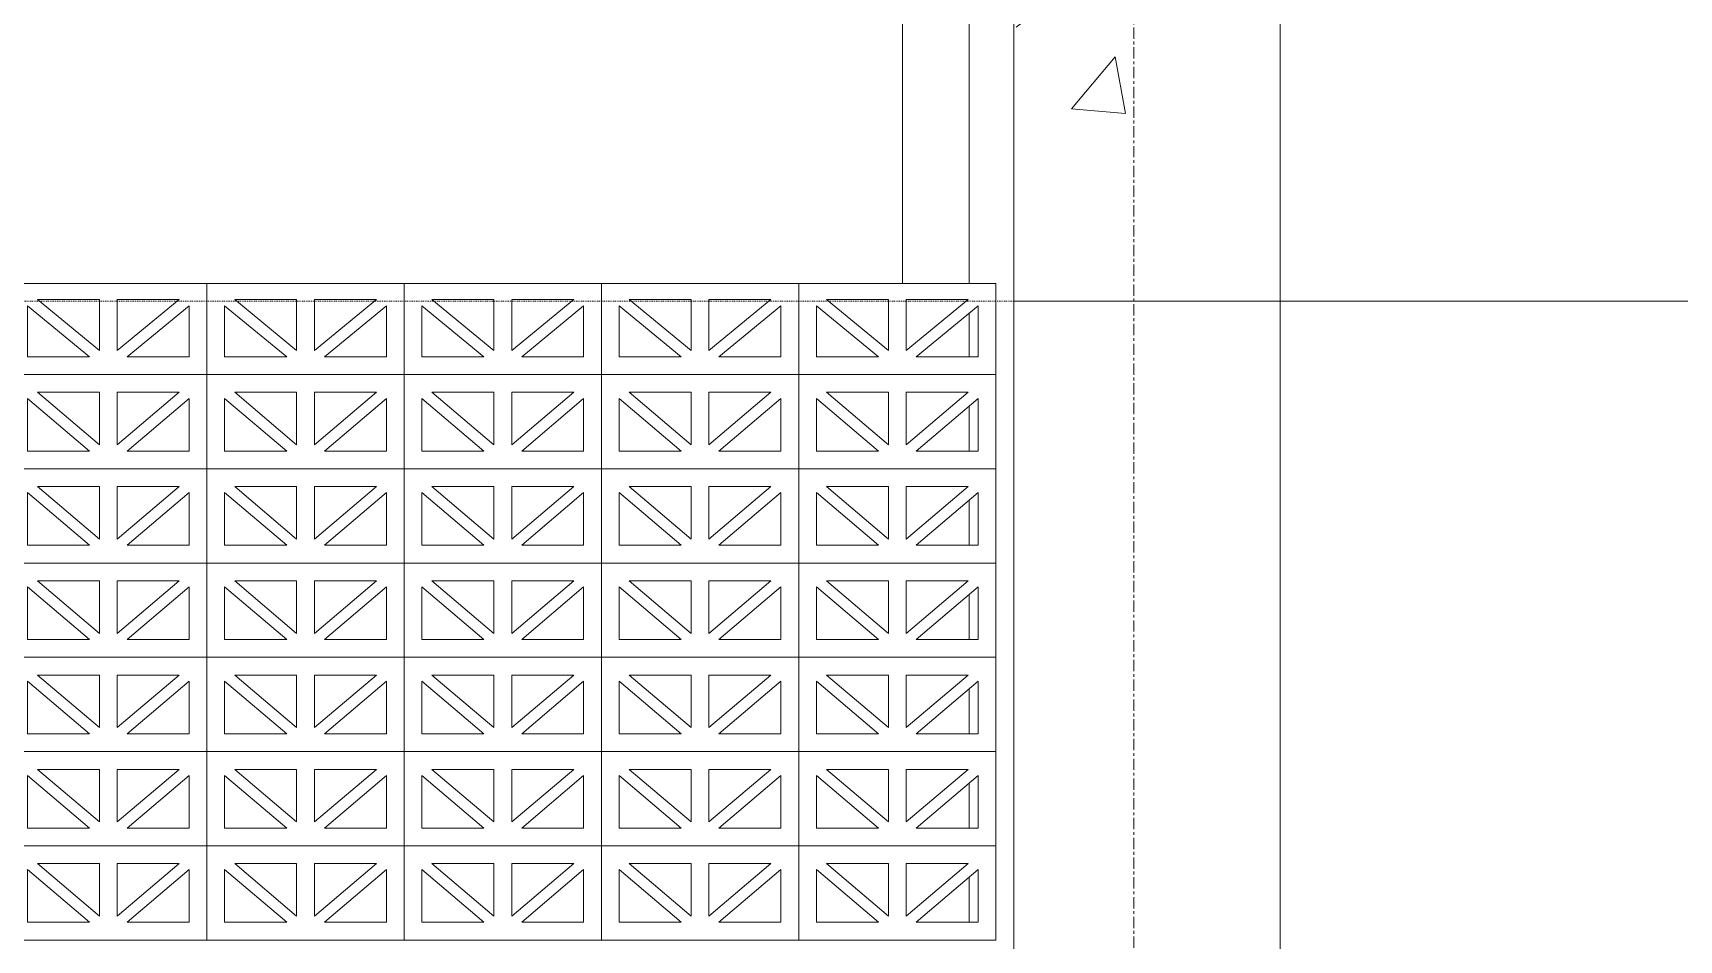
# Model space of a CAD drawing. Header units: millimetres. Extents: x -12186 to 152825, y -4386 to 9463.
# Drawn here: x 128076 to 129928, y 1662 to 2682 of the extents above; entities that cross this region are included whole.
import ezdxf

# ---------------------------------------------------------------- set-up
doc = ezdxf.new("R2010")
doc.units = ezdxf.units.MM
doc.linetypes.add('1000 Dashed', pattern=[2, 1, -1])
doc.linetypes.add('Grid Line', pattern=[22.225, 12.7, -3.175, 3.175, -3.175])
for name, color, linetype, lineweight in [('A-FLOR-LEVL', 51, 'Continuous', 5), ('A-GENM', 13, 'Continuous', 9), ('A-GLAZ-CURT', 52, 'Continuous', 5), ('A-WALL-PATT', 111, 'Continuous', 9), ('I-WALL', 2, 'Continuous', 9), ('S-COLS', 52, 'Continuous', 5), ('S-GRID', 1, 'Continuous', 5)]:
    doc.layers.add(name, color=color, linetype=linetype, lineweight=lineweight)

# ---------------------------------------------------------------- blocks, each defined once
blk = doc.blocks.new('The BREEZEBLOCK Family1 - The BREEZEBLOCK Family1-V448-Section 4')
at = {"layer": 'A-GLAZ-CURT'}
for p, q in [((-32056.6, 177.6), (-32278.6, 177.6)), ((-32278.6, 177.6), (-32278.6, 71.6)), ((-32056.6, 71.6), (-32056.6, 177.6)), ((-32258.6, 91.6), (-32258.6, 150.8)), ((-32258.6, 150.8), (-32188.8, 91.6)), ((-32177.6, 98.5), (-32247.3, 157.6)), ((-32247.3, 157.6), (-32177.6, 157.6)), ((-32177.6, 157.6), (-32177.6, 98.5)), ((-32087.8, 157.6), (-32157.6, 98.5)), ((-32157.6, 98.5), (-32157.6, 157.6)), ((-32157.6, 157.6), (-32087.8, 157.6)), ((-32146.3, 91.6), (-32076.6, 150.8)), ((-32076.6, 150.8), (-32076.6, 91.6)), ((-32188.8, 91.6), (-32258.6, 91.6)), ((-32076.6, 91.6), (-32146.3, 91.6)), ((-32278.6, 71.6), (-32056.6, 71.6))]:
    blk.add_line(p, q, dxfattribs=at)
blk = doc.blocks.new('The BREEZEBLOCK Family1 - The BREEZEBLOCK Family1-1267704-Section 4')
at = {"layer": 'A-GLAZ-CURT'}
for p, q in [((-30280.6, 2400), (-30502.6, 2400)), ((-30502.6, 2400), (-30502.6, 2297.6)), ((-30280.6, 2297.6), (-30280.6, 2400)), ((-30482.6, 2317.6), (-30482.6, 2374.9)), ((-30482.6, 2374.9), (-30412.8, 2317.6)), ((-30401.6, 2324.5), (-30471.3, 2381.8)), ((-30471.3, 2381.8), (-30401.6, 2381.8)), ((-30401.6, 2381.8), (-30401.6, 2324.5)), ((-30311.8, 2381.8), (-30381.6, 2324.5)), ((-30381.6, 2324.5), (-30381.6, 2381.8)), ((-30381.6, 2381.8), (-30311.8, 2381.8)), ((-30370.3, 2317.6), (-30300.6, 2374.9)), ((-30300.6, 2374.9), (-30300.6, 2317.6)), ((-30412.8, 2317.6), (-30482.6, 2317.6)), ((-30300.6, 2317.6), (-30370.3, 2317.6)), ((-30502.6, 2297.6), (-30280.6, 2297.6))]:
    blk.add_line(p, q, dxfattribs=at)
blk = doc.blocks.new('M_Concrete-Rectangular-Column - 200 x 300m-1407141-Section 4')
at = {"layer": 'S-COLS'}
for p, q in [((-30260.6, 2380), (-30260.6, 0)), ((-29960.6, 0), (-29960.6, 2380))]:
    blk.add_line(p, q, dxfattribs=at)
blk = doc.blocks.new('Downpipe - Downpipe-V559-Section 4')
at = {"layer": 'A-GENM', "lineweight": 5}
for p, q in [((-30310.6, 2400), (-30310.6, 2775)), ((-30385.6, 2727.6), (-30385.6, 2400)), ((-30310.6, 2317.6), (-30310.6, 2366.7)), ((-30310.6, 2211.6), (-30310.6, 2262.3)), ((-30310.6, 2105.6), (-30310.6, 2156.3)), ((-30310.6, 1999.6), (-30310.6, 2050.3)), ((-30310.6, 1893.6), (-30310.6, 1944.3)), ((-30310.6, 1787.6), (-30310.6, 1838.3)), ((-30310.6, 1681.6), (-30310.6, 1732.3))]:
    blk.add_line(p, q, dxfattribs=at)

msp = doc.modelspace()

# ---------------------------------------------------------------- hatches: boundary and pattern name
at = {"layer": 'A-WALL-PATT', "lineweight": 5}
h = msp.add_hatch(dxfattribs=at)
h.set_pattern_fill('FP_161', color=256, style=0, pattern_type=2)
h.set_pattern_definition([(50, (136555.64, 5715.8), (728.737, -63.756), [76.2, -838.2]), (355, (136555.64, 5715.8), (-140.97, 764.23), [60.96, -670.56]), (100.451, (136616.4, 5710.5), (587.77, 700.467), [64.76, -712.36]), (46.184, (136555.6, 5919), (1084.32, -168.17), [114.3, -1257.3]), (96.636, (136646, 5905), (949.61, 989.71), [97.14, -1068.54]), (351.184, (136555.6, 5919), (949.62, 989.7), [91.44, -1005.84]), (21, (136657.24, 5868.2), (606.46, -409.06), [76.2, -838.2]), (326, (136657.24, 5868.2), (247.21, 736.75), [60.96, -670.56]), (71.451, (136707.8, 5834.1), (853.67, 327.685), [64.76, -712.36]), (37.5, (136555.64, 5715.8), (12.355, 338.22), [33.528, -628.904, 33.528, -647.192, -673.1]), (37.5, (136555.64, 5715.8), (12.355, 338.22), [-1343.152, 33.528, -639.572]), (7.5, (136555.64, 5715.8), (267.279, 400.722), [33.528, -354.584, 33.528, -613.664, -256.54]), (7.5, (136555.64, 5715.8), (267.279, 400.722), [-1035.304, 33.528, -223.012]), (327.5, (136329.07, 5715.8), (542.363, -22.915), [33.528, -220.472, 33.528, -1810.512]), (327.5, (136329.07, 5715.8), (542.363, -22.915), [-287.528, -758.952, 33.528, -1018.032]), (317.5, (136227.47, 5715.8), (592.517, 101.707), [33.528, -296.672, 33.528, -492.76, -746.76]), (317.5, (136227.47, 5715.8), (592.517, 101.707), [-856.49, 33.53, -713.23])])
h.paths.add_polyline_path([(129179.7, 2380), (129479.7, 2380), (129479.7, 2805), (129179.7, 2805), (129179.7, 2491.8)])

# ---------------------------------------------------------------- linework, layer by layer
at = {"layer": 'A-FLOR-LEVL', "linetype": '1000 Dashed'}
msp.add_line((123226.9, 2380), (150755.2, 2380), dxfattribs=at)
at = {"layer": 'I-WALL', "lineweight": 18}
for p, q in [((129179.7, 2805), (129179.7, 2380)), ((129479.7, 2380), (129479.7, 2805)), ((129179.7, 2380), (129479.7, 2380))]:
    msp.add_line(p, q, dxfattribs=at)
at = {"layer": 'I-WALL'}
msp.add_line((129479.7, 2380), (131193.7, 2380), dxfattribs=at)
at = {"layer": 'S-GRID', "linetype": 'Grid Line'}
msp.add_line((129314.7, -1058.6), (129314.7, 7448.3), dxfattribs=at)

# ---------------------------------------------------------------- block references
at = {"layer": 'A-GENM', "lineweight": 5}
msp.add_blockref('Downpipe - Downpipe-V559-Section 4', (159440.3, 0), dxfattribs=at)
at = {"layer": 'A-GLAZ-CURT'}
for name, p in [('The BREEZEBLOCK Family1 - The BREEZEBLOCK Family1-1267704-Section 4', (158552.3, 0)), ('The BREEZEBLOCK Family1 - The BREEZEBLOCK Family1-1267704-Section 4', (158774.3, 0)), ('The BREEZEBLOCK Family1 - The BREEZEBLOCK Family1-1267704-Section 4', (158996.3, 0)), ('The BREEZEBLOCK Family1 - The BREEZEBLOCK Family1-1267704-Section 4', (159218.3, 0)), ('The BREEZEBLOCK Family1 - The BREEZEBLOCK Family1-1267704-Section 4', (159440.3, 0)), ('The BREEZEBLOCK Family1 - The BREEZEBLOCK Family1-V448-Section 4', (160328.3, 2120)), ('The BREEZEBLOCK Family1 - The BREEZEBLOCK Family1-V448-Section 4', (160550.3, 2120)), ('The BREEZEBLOCK Family1 - The BREEZEBLOCK Family1-V448-Section 4', (160772.3, 2120)), ('The BREEZEBLOCK Family1 - The BREEZEBLOCK Family1-V448-Section 4', (160994.3, 2120)), ('The BREEZEBLOCK Family1 - The BREEZEBLOCK Family1-V448-Section 4', (161216.3, 2120)), ('The BREEZEBLOCK Family1 - The BREEZEBLOCK Family1-V448-Section 4', (160328.3, 2014)), ('The BREEZEBLOCK Family1 - The BREEZEBLOCK Family1-V448-Section 4', (160550.3, 2014)), ('The BREEZEBLOCK Family1 - The BREEZEBLOCK Family1-V448-Section 4', (160772.3, 2014)), ('The BREEZEBLOCK Family1 - The BREEZEBLOCK Family1-V448-Section 4', (160994.3, 2014)), ('The BREEZEBLOCK Family1 - The BREEZEBLOCK Family1-V448-Section 4', (161216.3, 2014)), ('The BREEZEBLOCK Family1 - The BREEZEBLOCK Family1-V448-Section 4', (160328.3, 1908)), ('The BREEZEBLOCK Family1 - The BREEZEBLOCK Family1-V448-Section 4', (160550.3, 1908)), ('The BREEZEBLOCK Family1 - The BREEZEBLOCK Family1-V448-Section 4', (160772.3, 1908)), ('The BREEZEBLOCK Family1 - The BREEZEBLOCK Family1-V448-Section 4', (160994.3, 1908)), ('The BREEZEBLOCK Family1 - The BREEZEBLOCK Family1-V448-Section 4', (161216.3, 1908)), ('The BREEZEBLOCK Family1 - The BREEZEBLOCK Family1-V448-Section 4', (160328.3, 1802)), ('The BREEZEBLOCK Family1 - The BREEZEBLOCK Family1-V448-Section 4', (160550.3, 1802)), ('The BREEZEBLOCK Family1 - The BREEZEBLOCK Family1-V448-Section 4', (160772.3, 1802)), ('The BREEZEBLOCK Family1 - The BREEZEBLOCK Family1-V448-Section 4', (160994.3, 1802)), ('The BREEZEBLOCK Family1 - The BREEZEBLOCK Family1-V448-Section 4', (161216.3, 1802)), ('The BREEZEBLOCK Family1 - The BREEZEBLOCK Family1-V448-Section 4', (160328.3, 1696)), ('The BREEZEBLOCK Family1 - The BREEZEBLOCK Family1-V448-Section 4', (160550.3, 1696)), ('The BREEZEBLOCK Family1 - The BREEZEBLOCK Family1-V448-Section 4', (160772.3, 1696)), ('The BREEZEBLOCK Family1 - The BREEZEBLOCK Family1-V448-Section 4', (160994.3, 1696)), ('The BREEZEBLOCK Family1 - The BREEZEBLOCK Family1-V448-Section 4', (161216.3, 1696)), ('The BREEZEBLOCK Family1 - The BREEZEBLOCK Family1-V448-Section 4', (160328.3, 1590)), ('The BREEZEBLOCK Family1 - The BREEZEBLOCK Family1-V448-Section 4', (160550.3, 1590)), ('The BREEZEBLOCK Family1 - The BREEZEBLOCK Family1-V448-Section 4', (160772.3, 1590)), ('The BREEZEBLOCK Family1 - The BREEZEBLOCK Family1-V448-Section 4', (160994.3, 1590)), ('The BREEZEBLOCK Family1 - The BREEZEBLOCK Family1-V448-Section 4', (161216.3, 1590))]:
    msp.add_blockref(name, p, dxfattribs=at)
at = {"layer": 'S-COLS'}
msp.add_blockref('M_Concrete-Rectangular-Column - 200 x 300m-1407141-Section 4', (159440.3, 0), dxfattribs=at)

doc.saveas('drawing.dxf')
